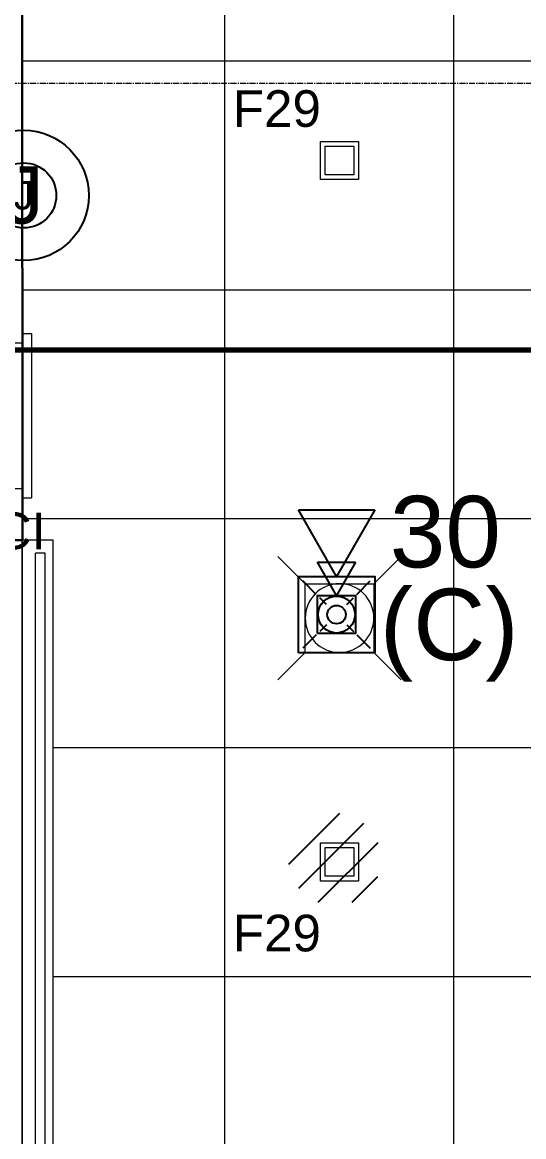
# Model space of a CAD drawing. Header units: inches. Extents: x -40190 to 0, y -3216 to 2257.
# Drawn here: x -28730.1 to -28677.5, y 792.7 to 909.5 of the extents above; entities that cross this region are included whole.
import ezdxf
from ezdxf.enums import TextEntityAlignment as Align

# ---------------------------------------------------------------- set-up
doc = ezdxf.new("R2010")
doc.units = ezdxf.units.IN
doc.header["$LTSCALE"] = 0.5
doc.header["$MEASUREMENT"] = 0
doc.linetypes.add('A113$0$CENTER', pattern=[2, 1.25, -0.25, 0.25, -0.25])
for name, color, linetype in [('0 @ 48', 7, 'Continuous'), ('0 @ 96', 7, 'Continuous'), ('A113$0$A-FLOR-SPCL', 8, 'Continuous'), ('A113$0$A-GRID-GRDP0-15', 8, 'Continuous'), ('A113$0$A-WALL-FULL-INTR', 8, 'Continuous'), ('A613$0$A-CLNG-LITE', 3, 'Continuous'), ('A613$0$A-CLNG-MECH-SUPP', 8, 'Continuous'), ('A613$0$A-CLNG-PATT', 8, 'Continuous'), ('E-FIRE', 234, 'Continuous'), ('E-Powr-Devc', 233, 'Continuous'), ('E-Powr-Devc @ 48', 233, 'Continuous'), ('E-Powr-Devc @ 96', 233, 'Continuous'), ('E-TEXT', 6, 'Continuous'), ('XREF', 7, 'Continuous')]:
    doc.layers.add(name, color=color, linetype=linetype)
doc.layers.add('E-Fire-Covr', color=240, linetype='Continuous', lineweight=70, plot=False)
doc.styles.add('M08', font='arial.ttf', dxfattribs={"height": 7.68})
doc.styles.add('MAMEP ANNO', font='arial.ttf', dxfattribs={"height": 0.101562})

# ---------------------------------------------------------------- blocks, each defined once
blk = doc.blocks.new('*U648')
at = {"layer": 'A113$0$A-FLOR-SPCL', "linetype": 'Continuous', "lineweight": 13}
for p, q in [((1.81, 8.11), (2.75, 8.11)), ((1.81, 8.11), (1.81, -9.14)), ((2.75, 8.11), (2.75, -9.14)), ((-5.44, -8.14), (1.81, -8.14)), ((1.81, -9.14), (2.75, -9.14))]:
    blk.add_line(p, q, dxfattribs=at)
blk = doc.blocks.new('*U647')
at = {"layer": 'A113$0$A-FLOR-SPCL', "linetype": 'Continuous', "lineweight": 13}
for q in [(3.72, 6.6), (-3.53, -8.65)]:
    blk.add_line((-3.53, 6.6), q, dxfattribs=at)
blk.add_blockref('*U648', (1.91, -0.51), dxfattribs=at)
blk = doc.blocks.new('A113')
at = {"layer": 'A113$0$A-GRID-GRDP0-15', "linetype": 'A113$0$CENTER', "lineweight": 0}
blk.add_line((-23884.5631, 903.1574), (-20364.9322, 903.1574), dxfattribs=at)
at = {"layer": 'A113$0$A-WALL-FULL-INTR', "lineweight": 30}
for q in [(-21946.388, 996.0042, 1992.7541), (-21971.8015, 855.2216, 1992.7541)]:
    blk.add_line((-21946.3871, 855.2216, 1992.7541), q, dxfattribs=at)
at = {"layer": 'A113$0$A-FLOR-SPCL', "lineweight": 13}
blk.add_blockref('*U647', (-21950.1015, 869.3089, 1992.7541), dxfattribs=at)
blk = doc.blocks.new('*U965')
at = {"layer": 'A613$0$A-CLNG-LITE', "linetype": 'Continuous', "lineweight": 0}
for p, q in [((-3.6, 3.6), (-6.46, 6.46)), ((3.6, 3.6), (6.46, 6.46)), ((-3.6, -3.6), (-6.46, -6.46)), ((3.6, -3.6), (6.46, -6.46))]:
    blk.add_line(p, q, dxfattribs=at)
at = {"layer": 'A613$0$A-CLNG-LITE', "linetype": 'Continuous', "lineweight": 0, "extrusion": (0, 0, -1)}
blk.add_circle((0, 0), 3.6, dxfattribs=at)
at = {"layer": 'A613$0$A-CLNG-LITE', "linetype": 'Continuous', "lineweight": 0}
blk.add_3dface([(3.6, -3.6), (-3.6, -3.6), (-3.6, 3.6), (3.6, 3.6)], dxfattribs=at)
blk = doc.blocks.new('*U988')
at = {"layer": 'A613$0$A-CLNG-LITE', "linetype": 'Continuous', "lineweight": 0}
for points in [[(-2, 2), (2, 2), (2, -2), (-2, -2)], [(-1.5, 1.5), (1.5, 1.5), (1.5, -1.5), (-1.5, -1.5)]]:
    blk.add_3dface(points, dxfattribs=at)
blk = doc.blocks.new('*U990')
at = {"layer": 'A613$0$A-CLNG-MECH-SUPP', "linetype": 'Continuous', "lineweight": 0}
for p, q in [((1.62, 54.03), (-1.63, 54.03)), ((-1.63, -53.97), (-1.63, 54.03)), ((1.62, -54.03), (1.62, 54.03)), ((0.75, 52.66), (-0.25, 52.66)), ((-0.25, -52.59), (-0.25, 52.66)), ((0.75, -52.59), (0.75, 52.66)), ((0.75, -52.59), (-0.25, -52.59)), ((1.62, -53.97), (-1.63, -53.97))]:
    blk.add_line(p, q, dxfattribs=at)
blk = doc.blocks.new('A613')
at = {"layer": 'A613$0$A-CLNG-PATT', "lineweight": 0}
for p, q in [((-21925.15, 721.23, 2679.43), (-21925.15, 996, 2679.43)), ((-21901.15, 721.23, 2679.43), (-21901.15, 996, 2679.43)), ((-21946.39, 905.48, 2679.43), (-21877.15, 905.48, 2679.43)), ((-21946.39, 881.48, 2679.43), (-21877.15, 881.48, 2679.43)), ((-21946.39, 857.48, 2679.43), (-21877.15, 857.48, 2679.43)), ((-21943.14, 833.48, 2679.43), (-21886.39, 833.48, 2679.43)), ((-21943.14, 809.48, 2679.43), (-21886.27, 809.48, 2679.43))]:
    blk.add_line(p, q, dxfattribs=at)
at = {"layer": 'A613$0$A-CLNG-PATT', "lineweight": 0, "elevation": 2679.43, "flags": 128}
blk.add_lwpolyline([(-21946.39, 855.22), (-21946.39, 747.35), (-21968.05, 747.35), (-21968.05, 855.22)], dxfattribs=at)
at = {"layer": 'A613$0$A-CLNG-LITE', "lineweight": 0}
for name, p in [('*U988', (-21913.14, 895.05, 2679.43)), ('*U965', (-21913.14, 847.05, 2679.43)), ('*U988', (-21913.14, 821.48, 2679.43))]:
    blk.add_blockref(name, p, dxfattribs=at)
at = {"layer": 'A613$0$A-CLNG-MECH-SUPP', "lineweight": 0}
blk.add_blockref('*U990', (-21944.76, 801.19, 2679.43), dxfattribs=at)
blk = doc.blocks.new('*U285')
at = {"layer": 'E-Fire-Covr'}
blk.add_lwpolyline([(7.32, 120), (120, 120), (120, -120), (-120, -120), (-120, 120), (-6.6, 120)], dxfattribs=at)
blk = doc.blocks.new('FA-StrobeSymbol-Anno')
at = {"color": 0, "linetype": 'ByBlock'}
for p, q in [((-0.0442, 0.0442), (-0.0737, 0.0736)), ((0.0442, 0.0442), (0.0736, 0.0737)), ((-0.0442, -0.0442), (-0.0736, -0.0737)), ((0.0442, -0.0442), (0.0737, -0.0736))]:
    blk.add_line(p, q, dxfattribs=at)
blk.add_circle((0, 0), 0.0403, dxfattribs=at)
blk = doc.blocks.new('*U1241')
at = {"layer": '0 @ 48', "color": 0, "linetype": 'ByBlock', "xscale": 24, "yscale": 24, "zscale": 24}
blk.add_blockref('FA-StrobeSymbol-Anno', (0, 4), dxfattribs=at)
at = {"layer": '0 @ 96', "color": 0, "linetype": 'ByBlock', "xscale": 48, "yscale": 48, "zscale": 48}
blk.add_blockref('FA-StrobeSymbol-Anno', (0, 4), dxfattribs=at)
blk = doc.blocks.new('FA-Speaker-Anno')
at = {"color": 0, "linetype": 'ByBlock'}
for p, q in [((0.0833, 0), (0.1562, 0.0417)), ((0.1562, 0.0417), (0.1562, -0.0417)), ((0.1562, -0.0417), (0.0833, 0))]:
    blk.add_line(p, q, dxfattribs=at)
blk.add_lwpolyline([(0, 0.0417), (0.0833, 0.0417), (0.0833, -0.0417), (0, -0.0417)], close=True, dxfattribs=at)
blk = doc.blocks.new('*U1242')
at = {"layer": '0 @ 48', "color": 0, "linetype": 'ByBlock', "xscale": 48, "yscale": 48, "zscale": 48, "rotation": 90}
blk.add_blockref('FA-Speaker-Anno', (0, 2), dxfattribs=at)
at = {"layer": '0 @ 96', "color": 0, "linetype": 'ByBlock', "xscale": 96, "yscale": 96, "zscale": 96, "rotation": 90}
blk.add_blockref('FA-Speaker-Anno', (0, 0), dxfattribs=at)
blk = doc.blocks.new('*U289')
for name in ['*U1242', '*U1241']:
    blk.add_blockref(name, (0, 0))
at = {"color": 6, "style": 'MAMEP ANNO'}
for s, p in [('30', (5.58, 8.95)), ('(C)', (4.54, -0.78))]:
    blk.add_text(s, height=7.5, dxfattribs=at).set_placement(p)
blk = doc.blocks.new('Symbol-Thermostat-Anno')
at = {"color": 0, "linetype": 'ByBlock'}
blk.add_circle((0, 0), 0.0711, dxfattribs=at)
at = {"color": 0, "linetype": 'ByBlock', "style": 'MAMEP ANNO'}
blk.add_attdef('T', text='', height=0.0625, dxfattribs=at).set_placement((0, 0), align=Align.MIDDLE)
blk = doc.blocks.new('*U1250')
at = {"layer": 'E-Powr-Devc @ 48', "xscale": 48, "yscale": 48, "zscale": 48}
blk.add_blockref('Symbol-Thermostat-Anno', (-28729.95, 891.38), dxfattribs=at).add_auto_attribs({'T': 'J'})
at = {"layer": 'E-Powr-Devc @ 96', "xscale": 96, "yscale": 96, "zscale": 96}
blk.add_blockref('Symbol-Thermostat-Anno', (-28729.95, 891.38), dxfattribs=at).add_auto_attribs({'T': 'J'})

msp = doc.modelspace()

# ---------------------------------------------------------------- hatches: boundary and pattern name
h = msp.add_hatch()
h.set_pattern_fill('ANSI31', color=1, scale=20)
h.set_pattern_definition([(45, (-5.6744, -78.229), (-1.76776695, 1.76776695), [])])
edge = h.paths.add_edge_path()
edge.add_arc((-28697.34, 821.77), 4.85, 0, 360)

# ---------------------------------------------------------------- block references
at = {"layer": 'E-FIRE'}
for name, p in [('*U289', (-28697.16, 843.42)), ('*U285', (-28654.46, 755.18))]:
    msp.add_blockref(name, p, dxfattribs=at)
at = {"layer": 'E-Powr-Devc'}
msp.add_blockref('*U1250', (0, 0), dxfattribs=at)
at = {"layer": 'XREF'}
for name in ['A113', 'A613']:
    msp.add_blockref(name, (-6783.71, 0), dxfattribs=at)

# ---------------------------------------------------------------- texts
at = {"layer": 'E-TEXT', "style": 'M08'}
for s, p in [('F29', (-28708.04, 898.57, 0)), ('GFCI', (-28740.45, 854.28, -0.01)), ('F29', (-28708.04, 812.1, 0))]:
    msp.add_text(s, height=3.84, dxfattribs=at).set_placement(p)

doc.saveas('drawing.dxf')
